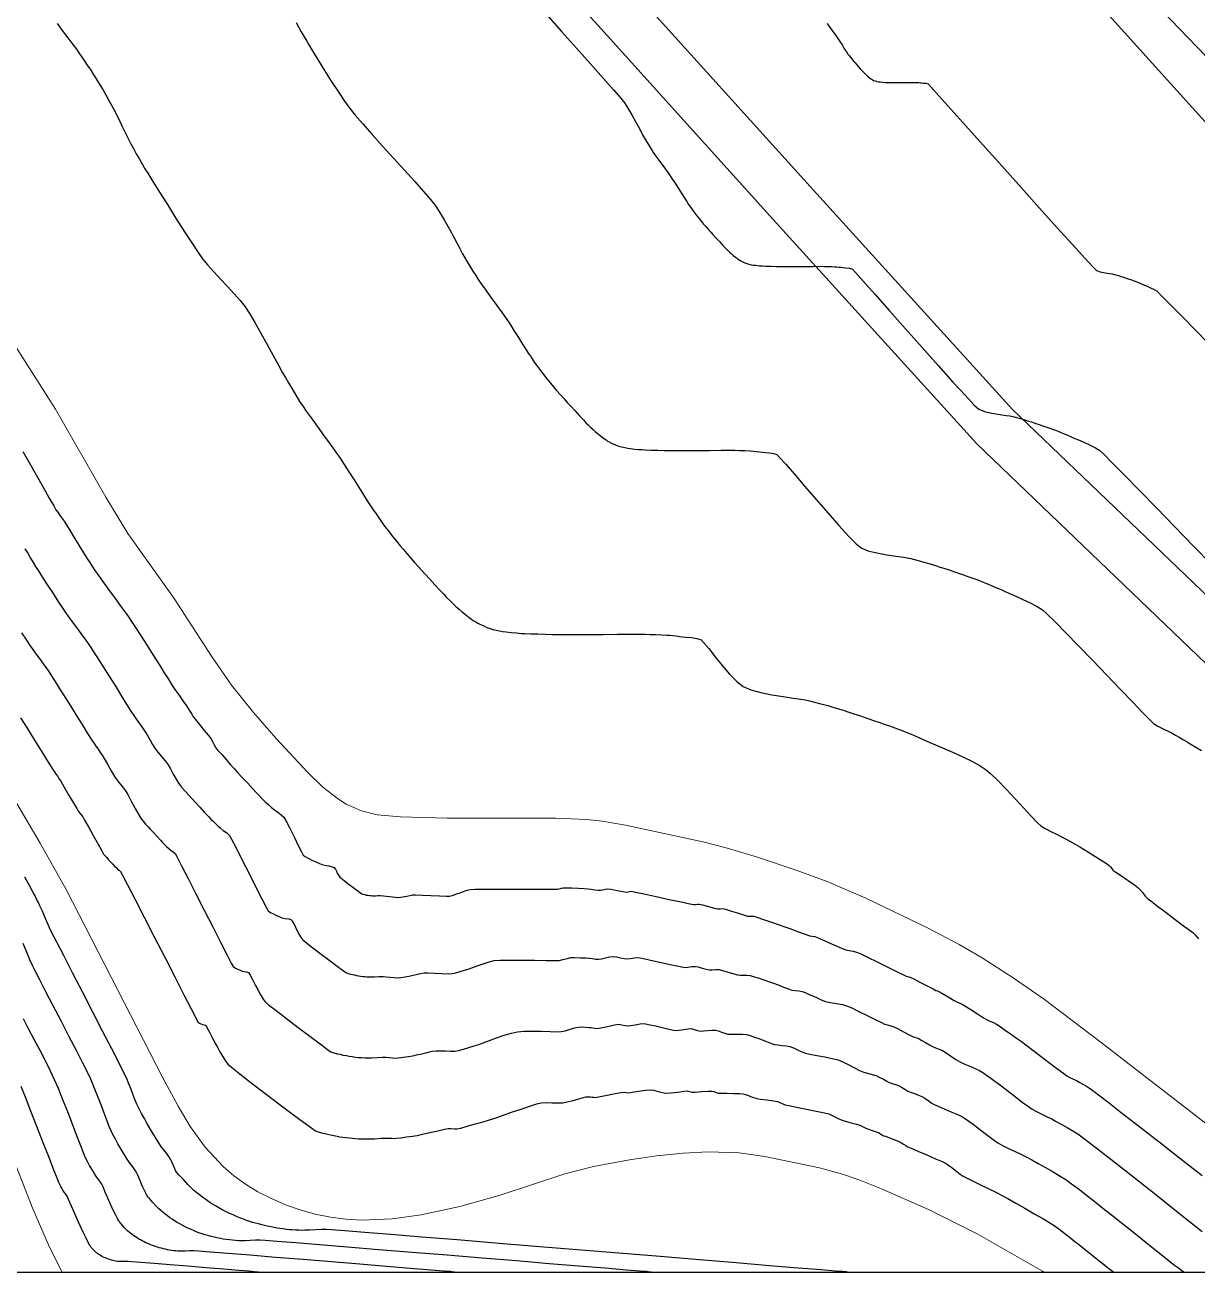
# Model space of a CAD drawing. Extents: x 27 to 849, y 0 to 853.
# Drawn here: x 312.8 to 407.2, y 7.4 to 107.8 of the extents above; entities that cross this region are included whole.
import ezdxf

# ---------------------------------------------------------------- set-up
doc = ezdxf.new("R2010")
doc.units = 0
doc.header["$LTSCALE"] = 2
for name, color, linetype in [('ARQ - PORTAS E ESQUADRIAS 1-50', 2, 'Continuous'), ('Curva 1 m', 5, 'Continuous'), ('Curva Mestra', 1, 'Continuous'), ('TRA_Trecho_Rodoviario_L', 7, 'Continuous')]:
    doc.layers.add(name, color=color, linetype=linetype)

msp = doc.modelspace()

# ---------------------------------------------------------------- linework, layer by layer
at = {"layer": 'ARQ - PORTAS E ESQUADRIAS 1-50', "elevation": 45}
msp.add_lwpolyline([(848.94, 852.52), (26.51, 852.52), (26.51, 7.38), (848.94, 7.38)], close=True, dxfattribs=at)
at = {"layer": 'Curva 1 m', "linetype": 'Continuous', "lineweight": -3}
for points, elevation in [([(354.85, 108.65), (356.05, 107.31), (357.25, 105.97), (358.38, 104.7), (359.39, 103.56), (360.22, 102.62), (360.82, 101.94), (361.11, 101.58), (361.39, 101.14), (361.72, 100.6), (362.04, 100.01), (362.34, 99.45), (362.58, 99), (362.73, 98.73), (362.89, 98.46), (363.08, 98.15), (363.27, 97.83), (363.44, 97.57), (363.65, 97.28), (363.96, 96.84), (364.33, 96.34), (364.68, 95.85), (364.94, 95.48), (365.18, 95.12), (365.46, 94.68), (365.74, 94.23), (365.98, 93.85), (366.14, 93.61), (366.28, 93.39), (366.46, 93.14), (366.63, 92.89), (366.79, 92.68), (366.94, 92.47), (367.13, 92.24), (367.32, 92), (367.49, 91.8), (367.66, 91.6), (367.86, 91.38), (368.06, 91.15), (368.23, 90.96), (368.45, 90.72), (368.76, 90.39), (369.05, 90.07), (369.23, 89.88), (369.39, 89.72), (369.57, 89.54), (369.73, 89.4), (369.9, 89.25), (370.1, 89.1), (370.23, 89), (370.35, 88.92), (370.48, 88.84), (370.61, 88.78), (370.81, 88.69), (370.98, 88.62), (371.14, 88.58), (371.32, 88.53), (371.48, 88.5), (371.69, 88.48), (371.98, 88.45), (372.23, 88.43), (372.49, 88.42), (372.91, 88.41), (373.36, 88.39), (373.73, 88.39), (374.11, 88.39), (374.76, 88.39), (375.53, 88.39), (376.29, 88.39), (376.91, 88.4), (377.23, 88.39), (377.48, 88.39), (377.78, 88.38), (378.05, 88.36), (378.23, 88.35), (378.39, 88.34), (378.57, 88.32), (378.73, 88.3), (378.95, 88.27), (379.24, 88.24), (379.48, 88.17), (379.74, 87.89), (380.38, 87.18), (381.32, 86.12), (382.47, 84.82), (383.75, 83.37), (385.09, 81.86), (386.39, 80.4), (387.58, 79.07), (388.58, 77.98), (389.29, 77.22), (389.65, 76.89), (390.11, 76.71), (390.72, 76.57), (391.35, 76.47), (391.87, 76.39), (392.15, 76.35), (392.39, 76.29), (392.67, 76.22), (392.9, 76.16), (393.11, 76.1), (393.38, 76.02), (393.66, 75.93), (393.9, 75.86), (394.17, 75.77), (394.53, 75.65), (394.88, 75.53), (395.15, 75.44), (395.39, 75.35), (395.66, 75.26), (395.92, 75.16), (396.15, 75.07), (396.41, 74.96), (396.75, 74.82), (397.11, 74.67), (397.4, 74.54), (397.69, 74.41), (398.11, 74.23), (398.59, 74.01), (399.05, 73.78), (399.4, 73.56), (399.72, 73.27), (400.4, 72.58), (401.38, 71.59), (402.6, 70.34), (403.97, 68.93), (405.45, 67.41), (406.95, 65.85), (408.42, 64.34)], 22), ([(315.41, 107.95), (315.83, 107.4), (316.28, 106.81), (316.68, 106.27), (316.96, 105.89), (317.22, 105.52), (317.53, 105.07), (317.84, 104.61), (318.12, 104.19), (318.32, 103.89), (318.56, 103.51), (318.85, 103.03), (319.09, 102.63), (319.19, 102.46), (319.24, 102.39), (319.34, 102.22), (319.56, 101.81), (319.82, 101.33), (320.03, 100.94), (320.18, 100.65), (320.4, 100.2), (320.66, 99.66), (320.93, 99.12), (321.17, 98.63), (321.36, 98.27), (321.56, 97.9), (321.79, 97.47), (322.04, 97.03), (322.28, 96.61), (322.49, 96.25), (322.71, 95.89), (323.11, 95.24), (323.65, 94.38), (324.29, 93.37), (324.96, 92.3), (325.63, 91.25), (326.25, 90.29), (326.77, 89.52), (327.13, 89), (327.54, 88.5), (328.03, 87.95), (328.58, 87.37), (329.13, 86.77), (329.67, 86.19), (330.16, 85.64), (330.55, 85.13), (330.9, 84.59), (331.34, 83.86), (331.83, 83), (332.33, 82.1), (332.82, 81.22), (333.24, 80.44), (333.58, 79.82), (333.8, 79.44), (334.05, 79.01), (334.34, 78.52), (334.65, 78.01), (334.95, 77.52), (335.22, 77.1), (335.47, 76.73), (335.87, 76.18), (336.36, 75.51), (336.88, 74.79), (337.4, 74.08), (337.86, 73.44), (338.21, 72.93), (338.54, 72.44), (338.92, 71.85), (339.33, 71.2), (339.73, 70.56), (340.1, 69.98), (340.4, 69.5), (340.61, 69.19), (340.83, 68.85), (341.1, 68.45), (341.39, 68.05), (341.66, 67.66), (341.9, 67.33), (342.15, 67.01), (342.44, 66.64), (342.75, 66.25), (343.05, 65.89), (343.31, 65.58), (343.57, 65.27), (343.88, 64.91), (344.21, 64.55), (344.52, 64.19), (344.79, 63.89), (345.06, 63.6), (345.43, 63.19), (345.84, 62.74), (346.24, 62.31), (346.58, 61.95), (346.79, 61.73), (347.02, 61.5), (347.29, 61.23), (347.56, 60.98), (347.79, 60.77), (348.03, 60.56), (348.34, 60.32), (348.61, 60.11), (348.79, 59.98), (348.94, 59.87), (349.13, 59.76), (349.29, 59.66), (349.47, 59.57), (349.74, 59.45), (350.04, 59.31), (350.29, 59.22), (350.52, 59.15), (350.78, 59.08), (351.05, 59.02), (351.29, 58.97), (351.58, 58.94), (351.99, 58.9), (352.42, 58.86), (352.79, 58.83), (353.09, 58.82), (353.57, 58.8), (354.14, 58.78), (354.74, 58.77), (355.32, 58.75), (355.79, 58.75), (356.3, 58.74), (357.14, 58.75), (358.21, 58.75), (359.39, 58.75), (360.55, 58.76), (361.58, 58.76), (362.37, 58.76), (362.79, 58.76), (363.18, 58.75), (363.65, 58.73), (364.12, 58.71), (364.53, 58.69), (364.79, 58.68), (365.02, 58.65), (365.29, 58.63), (365.56, 58.59), (365.79, 58.56), (366.09, 58.53), (366.51, 58.49), (366.95, 58.42), (367.29, 58.31), (367.52, 58.08), (367.91, 57.6), (368.41, 56.95), (368.98, 56.24), (369.58, 55.54), (370.16, 54.95), (370.68, 54.55), (371.29, 54.29), (372.09, 54.07), (372.99, 53.89), (373.89, 53.74), (374.71, 53.62), (375.33, 53.53), (375.68, 53.48), (376.03, 53.39), (376.43, 53.29), (376.83, 53.19), (377.18, 53.09), (377.49, 53.01), (377.9, 52.88), (378.36, 52.74), (378.81, 52.61), (379.18, 52.49), (379.59, 52.36), (380.13, 52.18), (380.72, 51.98), (381.27, 51.79), (381.68, 51.65), (382.04, 51.52), (382.46, 51.37), (382.9, 51.21), (383.32, 51.06), (383.68, 50.92), (384.08, 50.75), (384.6, 50.54), (385.17, 50.29), (385.72, 50.05), (386.18, 49.85), (386.56, 49.68), (387.1, 49.45), (387.73, 49.17), (388.42, 48.86), (389.09, 48.53), (389.69, 48.21), (390.18, 47.9), (390.62, 47.52), (391.21, 46.95), (391.89, 46.25), (392.59, 45.49), (393.28, 44.75), (393.89, 44.09), (394.36, 43.59), (394.65, 43.32), (395, 43.1), (395.45, 42.86), (395.91, 42.64), (396.33, 42.44), (396.65, 42.28), (397, 42.08), (397.41, 41.85), (397.81, 41.62), (398.15, 41.41), (398.5, 41.19), (399, 40.88), (399.52, 40.55), (399.94, 40.28), (400.15, 40.14), (400.26, 40.02), (400.37, 39.88), (400.47, 39.76), (400.69, 39.6), (401.15, 39.29), (401.7, 38.91), (402.19, 38.57), (402.48, 38.35), (402.67, 38.16), (402.87, 37.92), (403.07, 37.67), (403.25, 37.48), (403.52, 37.27), (404.05, 36.86), (404.74, 36.34), (405.48, 35.79), (406.16, 35.28), (406.68, 34.9), (406.91, 34.72), (407.06, 34.56), (407.23, 34.38), (407.37, 34.22)], 24), ([(334.66, 108.05), (334.85, 107.69), (335.08, 107.28), (335.31, 106.88), (335.52, 106.53), (335.69, 106.24), (336.01, 105.71), (336.45, 105), (336.96, 104.18), (337.5, 103.31), (338.05, 102.47), (338.56, 101.71), (339, 101.1), (339.42, 100.58), (340.03, 99.87), (340.79, 99.02), (341.63, 98.08), (342.52, 97.11), (343.4, 96.14), (344.22, 95.23), (344.93, 94.43), (345.48, 93.79), (345.83, 93.35), (346.19, 92.81), (346.6, 92.13), (347.02, 91.38), (347.43, 90.63), (347.79, 89.95), (348.08, 89.41), (348.26, 89.09), (348.45, 88.77), (348.67, 88.4), (348.91, 88.01), (349.13, 87.65), (349.33, 87.33), (349.57, 87), (349.94, 86.48), (350.38, 85.87), (350.84, 85.24), (351.26, 84.66), (351.58, 84.2), (351.87, 83.77), (352.21, 83.23), (352.57, 82.67), (352.91, 82.13), (353.19, 81.68), (353.37, 81.4), (353.59, 81.07), (353.85, 80.69), (354.11, 80.32), (354.34, 80), (354.58, 79.69), (354.86, 79.34), (355.15, 78.99), (355.4, 78.69), (355.65, 78.39), (355.95, 78.05), (356.25, 77.72), (356.51, 77.43), (356.76, 77.15), (357.11, 76.77), (357.48, 76.36), (357.81, 76.02), (358.01, 75.8), (358.18, 75.63), (358.39, 75.43), (358.59, 75.24), (358.76, 75.08), (359.02, 74.87), (359.31, 74.64), (359.51, 74.49), (359.63, 74.41), (359.76, 74.32), (359.88, 74.25), (360.08, 74.16), (360.38, 74.02), (360.63, 73.92), (360.87, 73.85), (361.14, 73.79), (361.38, 73.74), (361.6, 73.71), (361.91, 73.68), (362.24, 73.65), (362.51, 73.63), (362.8, 73.62), (363.26, 73.6), (363.79, 73.59), (364.32, 73.57), (364.76, 73.57), (365.22, 73.56), (365.99, 73.57), (366.95, 73.57), (367.96, 73.57), (368.9, 73.58), (369.62, 73.58), (370.01, 73.58), (370.38, 73.57), (370.83, 73.55), (371.25, 73.53), (371.51, 73.51), (371.75, 73.49), (372.02, 73.46), (372.26, 73.43), (372.48, 73.41), (372.8, 73.38), (373.13, 73.32), (373.38, 73.24), (373.61, 73.01), (374.11, 72.45), (374.8, 71.65), (375.64, 70.67), (376.55, 69.61), (377.49, 68.54), (378.38, 67.53), (379.16, 66.67), (379.78, 66.04), (380.17, 65.72), (380.72, 65.49), (381.45, 65.31), (382.24, 65.16), (383, 65.05), (383.59, 64.96), (383.92, 64.91), (384.18, 64.85), (384.48, 64.78), (384.78, 64.7), (385.04, 64.63), (385.35, 64.54), (385.75, 64.42), (386.18, 64.29), (386.54, 64.17), (386.85, 64.07), (387.26, 63.94), (387.7, 63.79), (388.11, 63.65), (388.42, 63.54), (388.77, 63.42), (389.17, 63.27), (389.57, 63.13), (389.92, 62.99), (390.22, 62.87), (390.61, 62.71), (391.03, 62.53), (391.45, 62.35), (391.79, 62.19), (392.14, 62.04), (392.63, 61.83), (393.21, 61.57), (393.81, 61.29), (394.36, 61), (394.79, 60.73), (395.15, 60.41), (395.8, 59.77), (396.67, 58.88), (397.7, 57.82), (398.82, 56.66), (399.97, 55.46), (401.07, 54.31), (402.06, 53.28), (402.88, 52.42), (403.46, 51.83), (403.74, 51.57), (404.08, 51.36), (404.51, 51.14), (404.92, 50.94), (405.24, 50.79), (405.5, 50.64), (405.8, 50.47), (406.1, 50.29), (406.36, 50.14), (406.69, 49.94), (407.15, 49.66), (407.59, 49.38)], 23), ([(377.44, 107.98), (377.56, 107.8), (377.69, 107.6), (377.91, 107.31), (378.13, 107), (378.31, 106.75), (378.46, 106.52), (378.64, 106.24), (378.8, 105.98), (378.9, 105.82), (379.01, 105.67), (379.12, 105.5), (379.23, 105.35), (379.34, 105.21), (379.47, 105.05), (379.58, 104.91), (379.7, 104.78), (379.83, 104.63), (379.95, 104.49), (380.11, 104.32), (380.31, 104.1), (380.45, 103.95), (380.58, 103.83), (380.7, 103.71), (380.84, 103.6), (380.95, 103.51), (381.01, 103.47), (381.08, 103.44), (381.19, 103.38), (381.33, 103.33), (381.45, 103.29), (381.58, 103.26), (381.75, 103.25), (381.95, 103.23), (382.15, 103.22), (382.44, 103.21), (382.7, 103.21), (383.04, 103.21), (383.6, 103.21), (384.15, 103.21), (384.45, 103.21), (384.63, 103.21), (384.83, 103.2), (384.95, 103.19), (385.08, 103.18), (385.2, 103.16), (385.38, 103.14), (385.58, 103.1), (385.82, 102.84), (386.45, 102.13), (387.41, 101.07), (388.62, 99.71), (390.01, 98.16), (391.51, 96.48), (393.06, 94.76), (394.56, 93.08), (395.97, 91.51), (397.2, 90.15), (398.19, 89.06), (398.86, 88.34), (399.14, 88.05), (399.44, 87.95), (399.83, 87.87), (400.19, 87.82), (400.39, 87.79), (400.58, 87.74), (400.77, 87.69), (400.91, 87.65), (401.1, 87.59), (401.27, 87.54), (401.46, 87.48), (401.7, 87.4), (401.89, 87.33), (402.05, 87.27), (402.23, 87.21), (402.39, 87.15), (402.57, 87.07), (402.81, 86.97), (403.02, 86.88), (403.21, 86.79), (403.49, 86.67), (403.78, 86.53), (404.02, 86.39), (404.28, 86.13), (404.95, 85.45), (405.96, 84.43), (407.24, 83.12), (408.73, 81.59)], 21), ([(312.66, 73.48), (313.16, 72.59), (313.73, 71.59), (314.29, 70.61), (314.78, 69.73), (315.14, 69.09), (315.32, 68.79), (315.47, 68.58), (315.64, 68.33), (315.82, 68.09), (315.97, 67.88), (316.16, 67.58), (316.46, 67.08), (316.82, 66.49), (317.15, 65.93), (317.39, 65.54), (317.58, 65.24), (317.81, 64.89), (318.04, 64.53), (318.27, 64.18), (318.46, 63.89), (318.69, 63.57), (319.07, 63.04), (319.56, 62.37), (320.09, 61.63), (320.63, 60.89), (321.1, 60.23), (321.46, 59.71), (321.79, 59.21), (322.18, 58.6), (322.61, 57.94), (323.02, 57.28), (323.39, 56.7), (323.68, 56.24), (323.85, 55.97), (324.04, 55.66), (324.27, 55.3), (324.49, 54.94), (324.69, 54.64), (324.9, 54.32), (325.21, 53.88), (325.55, 53.4), (325.83, 53), (325.98, 52.78), (326.11, 52.56), (326.25, 52.32), (326.38, 52.11), (326.56, 51.88), (326.89, 51.48), (327.27, 51.01), (327.6, 50.6), (327.79, 50.36), (327.92, 50.12), (328.07, 49.84), (328.2, 49.61), (328.37, 49.4), (328.67, 49.06), (329.03, 48.66), (329.39, 48.25), (329.68, 47.93), (329.95, 47.63), (330.32, 47.23), (330.74, 46.78), (331.14, 46.34), (331.47, 45.98), (331.68, 45.76), (331.91, 45.53), (332.18, 45.27), (332.46, 45.01), (332.68, 44.8), (332.92, 44.62), (333.2, 44.42), (333.47, 44.21), (333.68, 44.01), (333.86, 43.7), (334.16, 43.13), (334.5, 42.44), (334.84, 41.75), (335.1, 41.22), (335.24, 40.97), (335.38, 40.86), (335.57, 40.75), (335.74, 40.66), (335.92, 40.57), (336.19, 40.44), (336.49, 40.31), (336.74, 40.22), (336.99, 40.15), (337.3, 40.09), (337.58, 40.03), (337.74, 39.97), (337.83, 39.84), (337.92, 39.66), (337.98, 39.52), (338.08, 39.35), (338.18, 39.19), (338.39, 39.02), (338.82, 38.69), (339.33, 38.31), (339.76, 37.99), (339.95, 37.85), (340.07, 37.81), (340.2, 37.78), (340.32, 37.75), (340.44, 37.73), (340.57, 37.71), (340.69, 37.7), (340.82, 37.69), (340.94, 37.68), (341.06, 37.69), (341.26, 37.7), (341.43, 37.7), (341.71, 37.68), (342.19, 37.63), (342.67, 37.58), (342.93, 37.56), (343.08, 37.57), (343.25, 37.6), (343.4, 37.63), (343.58, 37.67), (343.82, 37.72), (344.03, 37.76), (344.29, 37.76), (344.84, 37.74), (345.52, 37.71), (346.21, 37.69), (346.75, 37.67), (347.03, 37.67), (347.23, 37.72), (347.47, 37.79), (347.67, 37.86), (347.87, 37.92), (348.15, 38.03), (348.45, 38.13), (348.71, 38.2), (349.09, 38.21), (349.91, 38.22), (351.02, 38.22), (352.27, 38.22), (353.52, 38.21), (354.61, 38.21), (355.39, 38.21), (355.71, 38.21), (355.86, 38.25), (356.03, 38.3), (356.18, 38.33), (356.41, 38.33), (356.86, 38.32), (357.4, 38.29), (357.88, 38.27), (358.18, 38.25), (358.43, 38.22), (358.72, 38.18), (359, 38.15), (359.18, 38.14), (359.36, 38.17), (359.58, 38.22), (359.76, 38.24), (360.04, 38.21), (360.53, 38.12), (361, 38.03), (361.26, 37.99), (361.4, 38.01), (361.56, 38.04), (361.69, 38.05), (362, 37.99), (362.71, 37.84), (363.67, 37.63), (364.71, 37.4), (365.67, 37.19), (366.39, 37.04), (366.69, 36.98), (366.83, 36.99), (366.99, 37.01), (367.13, 37.02), (367.39, 36.96), (367.88, 36.83), (368.36, 36.7), (368.63, 36.64), (368.83, 36.65), (369.03, 36.66), (369.26, 36.6), (369.74, 36.45), (370.3, 36.28), (370.78, 36.13), (371.03, 36.06), (371.19, 36.05), (371.37, 36.05), (371.53, 36.04), (371.79, 35.96), (372.31, 35.79), (372.95, 35.57), (373.57, 35.36), (374.03, 35.2), (374.43, 35.06), (374.93, 34.87), (375.43, 34.68), (375.83, 34.54), (376.03, 34.47), (376.23, 34.44), (376.44, 34.41), (376.72, 34.3), (377.3, 34.04), (377.99, 33.74), (378.6, 33.48), (378.94, 33.34), (379.22, 33.28), (379.54, 33.22), (379.82, 33.16), (380.11, 33.03), (380.69, 32.75), (381.46, 32.37), (382.27, 31.97), (383.02, 31.6), (383.58, 31.33), (383.82, 31.21), (384.01, 31.16), (384.19, 31.11), (384.43, 30.99), (384.92, 30.73), (385.49, 30.43), (385.97, 30.18), (386.19, 30.06), (386.32, 30.02), (386.44, 29.97), (386.69, 29.84), (387.18, 29.55), (387.67, 29.26), (387.94, 29.11), (388.13, 29.04), (388.32, 28.96), (388.54, 28.82), (389.01, 28.52), (389.56, 28.17), (390.04, 27.85), (390.32, 27.69), (390.56, 27.58), (390.84, 27.47), (391.08, 27.35), (391.31, 27.2), (391.71, 26.92), (392.21, 26.58), (392.69, 26.23), (393.09, 25.95), (393.45, 25.68), (394.01, 25.25), (394.69, 24.74), (395.39, 24.2), (396.02, 23.72), (396.51, 23.36), (396.74, 23.19), (396.99, 23.05), (397.28, 22.92), (397.53, 22.8), (397.74, 22.68), (398.03, 22.52), (398.33, 22.35), (398.58, 22.19), (398.84, 22), (399.4, 21.57), (400.18, 20.97), (401.14, 20.23), (402.18, 19.42), (403.25, 18.59), (404.29, 17.79), (405.21, 17.07), (405.96, 16.48), (406.68, 15.91), (407.64, 15.15)], 26), ([(312.82, 65.65), (313.04, 65.28), (313.27, 64.9), (313.49, 64.53), (313.68, 64.21), (313.9, 63.87), (314.24, 63.34), (314.64, 62.7), (315.08, 62.03), (315.48, 61.41), (315.82, 60.9), (316.15, 60.42), (316.55, 59.87), (316.98, 59.29), (317.39, 58.72), (317.77, 58.2), (318.07, 57.77), (318.34, 57.35), (318.66, 56.87), (318.98, 56.36), (319.31, 55.84), (319.61, 55.37), (319.86, 54.96), (320.13, 54.54), (320.44, 54.04), (320.77, 53.5), (321.09, 53), (321.36, 52.57), (321.54, 52.29), (321.76, 51.97), (322.03, 51.59), (322.3, 51.21), (322.51, 50.9), (322.69, 50.59), (322.9, 50.23), (323.1, 49.87), (323.29, 49.57), (323.52, 49.27), (323.82, 48.92), (324.11, 48.57), (324.35, 48.25), (324.55, 47.91), (324.77, 47.5), (324.99, 47.09), (325.19, 46.75), (325.43, 46.45), (325.73, 46.11), (326.04, 45.78), (326.3, 45.49), (326.55, 45.21), (326.9, 44.83), (327.27, 44.43), (327.6, 44.08), (327.8, 43.87), (327.97, 43.7), (328.17, 43.5), (328.38, 43.3), (328.55, 43.15), (328.79, 42.96), (329.08, 42.76), (329.3, 42.55), (329.47, 42.24), (329.84, 41.54), (330.33, 40.57), (330.88, 39.48), (331.43, 38.39), (331.91, 37.44), (332.26, 36.76), (332.41, 36.49), (332.52, 36.4), (332.66, 36.32), (332.78, 36.25), (332.98, 36.16), (333.28, 36.02), (333.53, 35.92), (333.78, 35.87), (334.07, 35.82), (334.28, 35.74), (334.41, 35.57), (334.55, 35.3), (334.68, 35.03), (334.77, 34.83), (334.89, 34.61), (335.03, 34.37), (335.17, 34.17), (335.4, 33.98), (335.91, 33.58), (336.58, 33.07), (337.31, 32.52), (337.98, 32.01), (338.49, 31.64), (338.71, 31.48), (338.86, 31.43), (339.04, 31.38), (339.2, 31.35), (339.36, 31.31), (339.54, 31.28), (339.69, 31.25), (339.85, 31.22), (340.03, 31.2), (340.19, 31.18), (340.35, 31.17), (340.53, 31.16), (340.69, 31.15), (340.95, 31.17), (341.33, 31.18), (341.68, 31.19), (341.93, 31.17), (342.24, 31.13), (342.56, 31.1), (342.8, 31.09), (343.1, 31.11), (343.44, 31.16), (343.74, 31.21), (343.99, 31.27), (344.33, 31.36), (344.68, 31.44), (344.98, 31.49), (345.31, 31.49), (345.82, 31.46), (346.39, 31.43), (346.9, 31.41), (347.23, 31.42), (347.54, 31.48), (347.88, 31.58), (348.23, 31.69), (348.53, 31.79), (348.82, 31.89), (349.24, 32.05), (349.73, 32.22), (350.21, 32.37), (350.61, 32.47), (351.07, 32.5), (351.86, 32.51), (352.84, 32.5), (353.87, 32.49), (354.81, 32.48), (355.52, 32.48), (355.86, 32.48), (356.16, 32.55), (356.49, 32.65), (356.79, 32.72), (357.1, 32.72), (357.56, 32.7), (358.01, 32.68), (358.29, 32.66), (358.53, 32.63), (358.8, 32.59), (359.04, 32.57), (359.26, 32.61), (359.58, 32.68), (359.92, 32.76), (360.2, 32.79), (360.47, 32.76), (360.79, 32.7), (361.1, 32.63), (361.33, 32.6), (361.6, 32.63), (361.92, 32.69), (362.19, 32.72), (362.53, 32.66), (363.22, 32.51), (364.07, 32.32), (364.92, 32.13), (365.6, 31.98), (365.94, 31.92), (366.22, 31.94), (366.53, 31.99), (366.81, 32), (367.05, 31.96), (367.38, 31.86), (367.7, 31.77), (367.93, 31.72), (368.19, 31.72), (368.48, 31.75), (368.73, 31.76), (369.02, 31.68), (369.47, 31.54), (369.92, 31.39), (370.23, 31.31), (370.46, 31.29), (370.74, 31.29), (371.01, 31.29), (371.24, 31.27), (371.49, 31.2), (371.89, 31.07), (372.35, 30.91), (372.79, 30.76), (373.11, 30.64), (373.49, 30.51), (373.93, 30.34), (374.34, 30.18), (374.61, 30.09), (374.87, 30.05), (375.18, 30.02), (375.44, 29.98), (375.67, 29.89), (376.06, 29.71), (376.52, 29.51), (376.96, 29.31), (377.31, 29.18), (377.72, 29.08), (378.19, 29), (378.67, 28.92), (379.07, 28.81), (379.43, 28.66), (380, 28.38), (380.66, 28.05), (381.3, 27.73), (381.81, 27.48), (382.07, 27.35), (382.31, 27.28), (382.58, 27.22), (382.82, 27.14), (383.12, 27), (383.59, 26.74), (384.06, 26.49), (384.32, 26.36), (384.48, 26.3), (384.66, 26.24), (384.82, 26.19), (385.02, 26.07), (385.36, 25.88), (385.7, 25.67), (385.94, 25.54), (386.18, 25.44), (386.46, 25.34), (386.69, 25.24), (386.95, 25.08), (387.37, 24.8), (387.82, 24.51), (388.19, 24.28), (388.54, 24.12), (388.95, 23.95), (389.37, 23.78), (389.71, 23.62), (389.98, 23.45), (390.29, 23.24), (390.63, 23), (390.95, 22.76), (391.22, 22.56), (391.53, 22.33), (392.02, 21.95), (392.59, 21.51), (393.16, 21.07), (393.65, 20.71), (393.96, 20.49), (394.31, 20.3), (394.74, 20.09), (395.16, 19.89), (395.53, 19.71), (395.85, 19.54), (396.29, 19.29), (396.78, 19.02), (397.24, 18.75), (397.63, 18.5), (397.96, 18.26), (398.51, 17.85), (399.23, 17.3), (400.05, 16.66), (400.91, 15.99), (401.76, 15.32), (402.53, 14.72), (403.17, 14.22), (403.79, 13.73), (404.62, 13.07), (405.59, 12.29), (406.62, 11.46), (407.66, 10.64)], 27), ([(312.54, 58.88), (312.94, 58.28), (313.18, 57.91), (313.45, 57.53), (313.78, 57.07), (314.12, 56.61), (314.43, 56.18), (314.68, 55.83), (314.9, 55.49), (315.15, 55.1), (315.41, 54.69), (315.66, 54.29), (315.88, 53.95), (316.11, 53.59), (316.48, 52.99), (316.94, 52.25), (317.43, 51.48), (317.87, 50.77), (318.21, 50.23), (318.39, 49.95), (318.53, 49.74), (318.71, 49.49), (318.89, 49.24), (319.03, 49.02), (319.2, 48.74), (319.47, 48.28), (319.77, 47.76), (320.04, 47.3), (320.21, 47.03), (320.37, 46.82), (320.57, 46.59), (320.76, 46.36), (320.92, 46.15), (321.1, 45.84), (321.38, 45.32), (321.71, 44.72), (321.99, 44.2), (322.17, 43.9), (322.33, 43.7), (322.53, 43.47), (322.74, 43.25), (322.91, 43.06), (323.14, 42.81), (323.44, 42.48), (323.73, 42.17), (323.91, 41.98), (324.07, 41.82), (324.26, 41.64), (324.41, 41.5), (324.58, 41.37), (324.77, 41.23), (324.91, 41.1), (325.07, 40.81), (325.44, 40.11), (325.96, 39.09), (326.59, 37.85), (327.27, 36.52), (327.95, 35.19), (328.57, 33.96), (329.09, 32.95), (329.44, 32.26), (329.58, 32), (329.7, 31.91), (329.83, 31.84), (329.96, 31.78), (330.16, 31.69), (330.33, 31.62), (330.49, 31.59), (330.68, 31.55), (330.83, 31.5), (330.97, 31.29), (331.18, 30.89), (331.4, 30.45), (331.57, 30.14), (331.69, 29.9), (331.84, 29.63), (332, 29.36), (332.16, 29.15), (332.44, 28.91), (333.05, 28.44), (333.88, 27.8), (334.83, 27.08), (335.77, 26.37), (336.6, 25.75), (337.2, 25.31), (337.47, 25.12), (337.7, 25.04), (337.97, 24.97), (338.2, 24.92), (338.44, 24.86), (338.71, 24.81), (338.94, 24.77), (339.18, 24.73), (339.45, 24.7), (339.69, 24.67), (339.93, 24.65), (340.2, 24.63), (340.44, 24.63), (340.73, 24.64), (341.18, 24.66), (341.63, 24.68), (341.92, 24.68), (342.16, 24.66), (342.43, 24.63), (342.67, 24.61), (342.92, 24.63), (343.3, 24.68), (343.72, 24.75), (344.07, 24.8), (344.37, 24.87), (344.78, 24.96), (345.22, 25.07), (345.63, 25.16), (345.94, 25.21), (346.29, 25.21), (346.69, 25.19), (347.1, 25.16), (347.44, 25.17), (347.75, 25.23), (348.15, 25.34), (348.59, 25.47), (349.02, 25.6), (349.38, 25.72), (349.73, 25.84), (350.23, 26.02), (350.81, 26.24), (351.43, 26.45), (352.01, 26.63), (352.51, 26.74), (353.04, 26.79), (353.71, 26.79), (354.43, 26.78), (355.12, 26.76), (355.67, 26.74), (356.01, 26.75), (356.35, 26.82), (356.75, 26.94), (357.13, 27.05), (357.4, 27.11), (357.65, 27.12), (357.95, 27.1), (358.23, 27.08), (358.4, 27.07), (358.56, 27.05), (358.74, 27.02), (358.9, 27.01), (359.2, 27.06), (359.75, 27.17), (360.31, 27.29), (360.65, 27.34), (360.88, 27.3), (361.16, 27.24), (361.4, 27.21), (361.63, 27.24), (361.99, 27.3), (362.37, 27.37), (362.69, 27.39), (363.05, 27.33), (363.62, 27.2), (364.26, 27.05), (364.83, 26.92), (365.19, 26.85), (365.51, 26.87), (365.89, 26.92), (366.25, 26.97), (366.49, 26.99), (366.73, 26.93), (367, 26.85), (367.24, 26.79), (367.48, 26.8), (367.82, 26.83), (368.17, 26.86), (368.44, 26.86), (368.68, 26.8), (368.94, 26.71), (369.21, 26.62), (369.44, 26.55), (369.74, 26.54), (370.17, 26.54), (370.6, 26.53), (370.95, 26.51), (371.25, 26.43), (371.6, 26.31), (371.94, 26.18), (372.2, 26.09), (372.43, 26), (372.69, 25.89), (372.96, 25.79), (373.2, 25.72), (373.46, 25.68), (373.8, 25.64), (374.15, 25.6), (374.44, 25.55), (374.72, 25.44), (375.05, 25.29), (375.39, 25.13), (375.69, 25.02), (376.04, 24.94), (376.6, 24.83), (377.25, 24.71), (377.86, 24.59), (378.32, 24.47), (378.71, 24.31), (379.18, 24.08), (379.65, 23.83), (380.05, 23.62), (380.32, 23.5), (380.58, 23.42), (380.88, 23.34), (381.19, 23.26), (381.44, 23.18), (381.69, 23.06), (381.97, 22.91), (382.24, 22.76), (382.44, 22.66), (382.68, 22.57), (382.96, 22.48), (383.19, 22.4), (383.43, 22.27), (383.7, 22.1), (383.94, 21.96), (384.17, 21.87), (384.48, 21.76), (384.8, 21.63), (385.07, 21.52), (385.3, 21.38), (385.57, 21.2), (385.83, 21.02), (386.07, 20.88), (386.38, 20.73), (386.91, 20.51), (387.5, 20.26), (388.03, 20.03), (388.34, 19.88), (388.58, 19.73), (388.85, 19.54), (389.12, 19.35), (389.35, 19.18), (389.59, 18.99), (389.96, 18.7), (390.39, 18.37), (390.81, 18.05), (391.18, 17.8), (391.56, 17.58), (392.05, 17.34), (392.58, 17.09), (393.09, 16.84), (393.53, 16.63), (393.92, 16.41), (394.44, 16.13), (395.03, 15.8), (395.64, 15.45), (396.21, 15.11), (396.68, 14.82), (397.14, 14.49), (397.76, 14.02), (398.47, 13.47), (399.17, 12.92), (399.78, 12.43), (400.21, 12.09), (400.37, 11.96), (400.44, 11.92), (400.63, 11.77), (401.14, 11.36), (401.87, 10.77), (402.71, 10.1), (403.56, 9.42), (404.32, 8.81), (404.9, 8.35), (405.18, 8.13), (405.43, 7.94), (405.74, 7.71), (406.02, 7.51), (406.2, 7.38)], 28), ([(312.47, 52.03), (312.99, 51.18), (313.59, 50.23), (314.18, 49.29), (314.7, 48.46), (315.07, 47.87), (315.24, 47.61), (315.34, 47.46), (315.46, 47.29), (315.56, 47.15), (315.7, 46.91), (315.98, 46.43), (316.34, 45.81), (316.71, 45.2), (316.99, 44.71), (317.13, 44.48), (317.24, 44.34), (317.38, 44.19), (317.49, 44.04), (317.63, 43.79), (317.94, 43.24), (318.32, 42.54), (318.71, 41.85), (319.01, 41.3), (319.16, 41.04), (319.27, 40.91), (319.41, 40.76), (319.53, 40.62), (319.69, 40.45), (319.89, 40.23), (320.03, 40.08), (320.16, 39.96), (320.28, 39.84), (320.41, 39.75), (320.53, 39.64), (320.69, 39.35), (321.09, 38.57), (321.69, 37.4), (322.42, 35.97), (323.23, 34.38), (324.08, 32.74), (324.89, 31.15), (325.62, 29.72), (326.21, 28.57), (326.6, 27.79), (326.75, 27.51), (326.81, 27.47), (326.88, 27.43), (326.99, 27.38), (327.13, 27.32), (327.25, 27.3), (327.38, 27.26), (327.47, 27.09), (327.68, 26.71), (327.93, 26.23), (328.18, 25.77), (328.36, 25.44), (328.53, 25.13), (328.73, 24.77), (328.94, 24.41), (329.15, 24.13), (329.45, 23.87), (330.12, 23.34), (331.05, 22.63), (332.14, 21.8), (333.27, 20.94), (334.35, 20.13), (335.27, 19.44), (335.94, 18.96), (336.23, 18.75), (336.45, 18.67), (336.71, 18.6), (336.98, 18.54), (337.2, 18.48), (337.43, 18.43), (337.7, 18.38), (337.96, 18.33), (338.19, 18.28), (338.42, 18.25), (338.69, 18.21), (338.96, 18.18), (339.19, 18.16), (339.42, 18.14), (339.69, 18.12), (339.96, 18.11), (340.19, 18.1), (340.49, 18.11), (340.97, 18.12), (341.5, 18.15), (341.94, 18.17), (342.16, 18.17), (342.35, 18.15), (342.53, 18.14), (342.72, 18.16), (343.09, 18.2), (343.56, 18.26), (344.03, 18.33), (344.41, 18.39), (344.84, 18.48), (345.44, 18.62), (346.08, 18.76), (346.61, 18.88), (346.9, 18.94), (347.14, 18.93), (347.41, 18.91), (347.65, 18.92), (347.93, 18.98), (348.45, 19.12), (349.09, 19.31), (349.72, 19.49), (350.23, 19.65), (350.66, 19.78), (351.28, 20), (352.02, 20.25), (352.79, 20.51), (353.5, 20.75), (354.06, 20.93), (354.4, 21.01), (354.8, 21.04), (355.27, 21.02), (355.75, 21), (356.15, 21.02), (356.51, 21.09), (356.97, 21.21), (357.43, 21.34), (357.81, 21.45), (358.01, 21.5), (358.19, 21.5), (358.39, 21.49), (358.51, 21.47), (358.64, 21.46), (358.76, 21.45), (359.02, 21.49), (359.58, 21.6), (360.24, 21.73), (360.81, 21.84), (361.09, 21.88), (361.28, 21.85), (361.46, 21.82), (361.73, 21.86), (362.24, 21.94), (362.8, 22.03), (363.19, 22.06), (363.48, 22.02), (363.82, 21.93), (364.15, 21.84), (364.44, 21.79), (364.84, 21.81), (365.4, 21.88), (365.91, 21.94), (366.17, 21.97), (366.36, 21.92), (366.55, 21.87), (366.82, 21.88), (367.34, 21.91), (367.86, 21.95), (368.15, 21.95), (368.31, 21.91), (368.49, 21.85), (368.65, 21.8), (368.9, 21.79), (369.37, 21.78), (369.92, 21.77), (370.39, 21.75), (370.66, 21.74), (370.86, 21.68), (371.1, 21.6), (371.28, 21.53), (371.44, 21.47), (371.62, 21.4), (371.78, 21.35), (372.07, 21.3), (372.59, 21.24), (373.12, 21.17), (373.43, 21.12), (373.63, 21.04), (373.86, 20.94), (374.06, 20.85), (374.36, 20.79), (374.98, 20.66), (375.77, 20.5), (376.57, 20.34), (377.22, 20.21), (377.57, 20.12), (377.8, 20.02), (378.07, 19.88), (378.33, 19.74), (378.57, 19.64), (378.9, 19.54), (379.37, 19.41), (379.81, 19.29), (380.07, 19.22), (380.23, 19.14), (380.41, 19.04), (380.57, 18.96), (380.77, 18.88), (381.08, 18.78), (381.39, 18.67), (381.57, 18.61), (381.69, 18.54), (381.82, 18.46), (381.94, 18.39), (382.2, 18.29), (382.68, 18.1), (383.16, 17.91), (383.44, 17.79), (383.6, 17.69), (383.78, 17.57), (383.94, 17.47), (384.21, 17.36), (384.76, 17.11), (385.46, 16.81), (386.16, 16.51), (386.71, 16.27), (386.98, 16.15), (387.14, 16.04), (387.32, 15.91), (387.48, 15.79), (387.64, 15.67), (387.89, 15.47), (388.16, 15.26), (388.39, 15.1), (388.66, 14.96), (389.14, 14.72), (389.75, 14.43), (390.41, 14.11), (391.03, 13.8), (391.53, 13.54), (391.99, 13.29), (392.63, 12.93), (393.36, 12.52), (394.12, 12.08), (394.82, 11.68), (395.38, 11.35), (395.73, 11.13), (396.12, 10.85), (396.6, 10.48), (397.07, 10.11), (397.43, 9.82), (397.58, 9.7), (397.66, 9.65), (397.83, 9.51), (398.25, 9.18), (398.8, 8.74), (399.36, 8.29), (399.81, 7.93), (400.03, 7.75), (400.21, 7.62), (400.41, 7.47), (400.55, 7.38)], 29), ([(379.07, 7.38), (378.97, 7.39), (378.7, 7.41), (378.1, 7.46), (376.97, 7.55), (375.1, 7.7), (372.79, 7.89), (370.12, 8.11), (367.15, 8.36), (363.98, 8.62), (360.67, 8.89), (357.3, 9.17), (353.96, 9.44), (350.71, 9.71), (347.63, 9.96), (344.8, 10.19), (342.3, 10.39), (340.2, 10.56), (338.58, 10.69), (337.51, 10.78), (337.08, 10.81), (336.7, 10.8), (336.24, 10.78), (335.77, 10.76), (335.37, 10.74), (335.12, 10.73), (334.89, 10.74), (334.62, 10.75), (334.35, 10.77), (334.12, 10.79), (333.89, 10.81), (333.62, 10.85), (333.35, 10.88), (333.12, 10.92), (332.89, 10.96), (332.62, 11.01), (332.36, 11.07), (332.13, 11.12), (331.9, 11.17), (331.64, 11.25), (331.38, 11.32), (331.16, 11.38), (330.94, 11.46), (330.68, 11.54), (330.43, 11.63), (330.21, 11.71), (329.92, 11.83), (329.59, 11.98), (329.3, 12.1), (329.03, 12.24), (328.71, 12.4), (328.44, 12.55), (328.18, 12.7), (327.88, 12.88), (327.63, 13.04), (327.39, 13.21), (327.11, 13.41), (326.88, 13.59), (326.66, 13.77), (326.41, 13.98), (326.2, 14.17), (325.95, 14.43), (325.58, 14.83), (325.22, 15.22), (325.03, 15.43), (324.96, 15.56), (324.89, 15.7), (324.83, 15.84), (324.75, 16.01), (324.65, 16.25), (324.55, 16.46), (324.4, 16.68), (324.13, 17.05), (323.83, 17.45), (323.6, 17.78), (323.41, 18.08), (323.19, 18.44), (322.98, 18.79), (322.81, 19.1), (322.65, 19.38), (322.44, 19.75), (322.21, 20.16), (322, 20.57), (321.83, 20.91), (321.68, 21.27), (321.51, 21.7), (321.34, 22.16), (321.17, 22.6), (321.02, 22.97), (320.82, 23.37), (320.4, 24.2), (319.81, 25.36), (319.08, 26.77), (318.29, 28.31), (317.47, 29.9), (316.68, 31.44), (315.97, 32.83), (315.38, 33.96), (314.97, 34.76), (314.8, 35.11), (314.65, 35.44), (314.47, 35.86), (314.32, 36.23), (314.23, 36.44), (314.16, 36.6), (314.08, 36.78), (314, 36.94), (313.9, 37.15), (313.76, 37.43), (313.64, 37.68), (313.48, 37.96), (313.18, 38.51), (312.8, 39.19)], 31), ([(363.26, 7.38), (363.16, 7.38), (362.9, 7.41), (362.33, 7.45), (361.28, 7.54), (359.56, 7.68), (357.45, 7.85), (355.04, 8.05), (352.42, 8.27), (349.65, 8.5), (346.82, 8.73), (344.02, 8.96), (341.31, 9.18), (338.8, 9.39), (336.54, 9.57), (334.63, 9.72), (333.14, 9.84), (332.16, 9.92), (331.77, 9.95), (331.4, 9.94), (330.96, 9.92), (330.55, 9.9), (330.29, 9.89), (330.05, 9.9), (329.78, 9.92), (329.54, 9.94), (329.31, 9.96), (329.03, 10), (328.8, 10.03), (328.56, 10.08), (328.29, 10.13), (328.05, 10.18), (327.82, 10.24), (327.56, 10.31), (327.32, 10.38), (327.1, 10.46), (326.84, 10.55), (326.62, 10.63), (326.4, 10.72), (326.15, 10.83), (325.93, 10.92), (325.72, 11.02), (325.49, 11.15), (325.29, 11.26), (325.09, 11.37), (324.87, 11.51), (324.68, 11.63), (324.49, 11.75), (324.29, 11.9), (324.12, 12.03), (323.95, 12.17), (323.76, 12.33), (323.61, 12.47), (323.41, 12.67), (323.12, 12.99), (322.85, 13.29), (322.73, 13.42), (322.69, 13.48), (322.61, 13.63), (322.46, 13.94), (322.32, 14.22), (322.22, 14.46), (322.07, 14.81), (321.92, 15.18), (321.78, 15.46), (321.62, 15.7), (321.42, 15.97), (321.22, 16.23), (321.06, 16.46), (320.92, 16.68), (320.76, 16.95), (320.6, 17.21), (320.47, 17.45), (320.31, 17.72), (320.11, 18.09), (319.9, 18.47), (319.73, 18.81), (319.61, 19.1), (319.42, 19.6), (319.18, 20.25), (318.9, 20.97), (318.62, 21.7), (318.35, 22.38), (318.12, 22.92), (317.88, 23.42), (317.48, 24.21), (316.96, 25.23), (316.36, 26.39), (315.73, 27.61), (315.1, 28.83), (314.51, 29.95), (314.02, 30.91), (313.65, 31.63), (313.45, 32.02), (313.22, 32.54), (312.94, 33.19), (312.67, 33.84)], 32), ([(347.45, 7.38), (347.35, 7.38), (347.09, 7.41), (346.53, 7.45), (345.52, 7.54), (343.89, 7.67), (341.95, 7.83), (339.79, 8.01), (337.51, 8.19), (335.22, 8.38), (333, 8.56), (330.95, 8.73), (329.17, 8.88), (327.77, 8.99), (326.83, 9.06), (326.45, 9.09), (326.11, 9.08), (325.73, 9.07), (325.47, 9.05), (325.31, 9.06), (325.13, 9.07), (324.97, 9.08), (324.81, 9.1), (324.63, 9.12), (324.47, 9.15), (324.31, 9.18), (324.13, 9.21), (323.98, 9.25), (323.82, 9.29), (323.64, 9.34), (323.49, 9.38), (323.34, 9.43), (323.17, 9.49), (323.02, 9.55), (322.87, 9.61), (322.71, 9.68), (322.56, 9.74), (322.42, 9.81), (322.27, 9.89), (322.13, 9.96), (322, 10.04), (321.85, 10.13), (321.73, 10.21), (321.6, 10.29), (321.47, 10.39), (321.35, 10.48), (321.24, 10.57), (321.12, 10.68), (321.01, 10.77), (320.82, 10.97), (320.56, 11.26), (320.43, 11.41), (320.4, 11.45), (320.37, 11.5), (320.3, 11.64), (320.14, 11.95), (319.96, 12.31), (319.81, 12.61), (319.69, 12.9), (319.5, 13.34), (319.29, 13.82), (319.11, 14.23), (319, 14.47), (318.85, 14.69), (318.67, 14.93), (318.52, 15.13), (318.39, 15.34), (318.25, 15.58), (318.13, 15.79), (318.02, 15.97), (317.89, 16.22), (317.75, 16.48), (317.64, 16.7), (317.53, 16.97), (317.31, 17.54), (317.01, 18.34), (316.65, 19.28), (316.27, 20.28), (315.88, 21.26), (315.52, 22.16), (315.21, 22.87), (314.89, 23.55), (314.49, 24.35), (314.04, 25.22), (313.57, 26.12), (313.11, 26.98), (312.7, 27.78)], 33), ([(331.64, 7.38), (331.55, 7.38), (331.32, 7.4), (330.86, 7.44), (330.06, 7.51), (328.82, 7.61), (327.42, 7.72), (325.95, 7.84), (324.52, 7.96), (323.22, 8.07), (322.16, 8.15), (321.43, 8.21), (321.14, 8.23), (320.96, 8.23), (320.77, 8.22), (320.65, 8.22), (320.52, 8.22), (320.4, 8.23), (320.27, 8.24), (320.15, 8.26), (320.02, 8.29), (319.9, 8.31), (319.78, 8.34), (319.66, 8.38), (319.54, 8.42), (319.42, 8.46), (319.31, 8.51), (319.19, 8.56), (319.08, 8.61), (318.98, 8.67), (318.87, 8.73), (318.77, 8.79), (318.68, 8.86), (318.59, 8.93), (318.5, 9), (318.42, 9.08), (318.33, 9.17), (318.2, 9.31), (318.12, 9.39), (318.09, 9.45), (318.05, 9.52), (317.95, 9.7), (317.74, 10.11), (317.5, 10.6), (317.31, 10.99), (317.13, 11.4), (316.86, 12.01), (316.57, 12.68), (316.34, 13.22), (316.22, 13.48), (316.1, 13.65), (315.98, 13.81), (315.88, 13.97), (315.79, 14.14), (315.71, 14.27), (315.62, 14.44), (315.54, 14.59), (315.43, 14.88), (315.15, 15.58), (314.76, 16.6), (314.29, 17.8), (313.79, 19.09), (313.3, 20.35), (312.86, 21.47), (312.52, 22.33)], 34)]:
    msp.add_lwpolyline(points, dxfattribs=dict(at, elevation=elevation))
at = {"layer": 'Curva Mestra', "lineweight": 0}
for points, elevation in [([(391.67, 118.03), (408.63, 99.22), (430.99, 76.32), (432.58, 74.44), (436.44, 70.06), (438.75, 67.56), (441.24, 65.04), (445.09, 61.53), (449.05, 58.25), (452.98, 55.19), (456.78, 52.5)], 20), ([(408.76, 18.74), (399.53, 25.88), (394.96, 29.33), (392.44, 31.09), (389.94, 32.68), (388.07, 33.76), (385.57, 35.07), (380.57, 37.5), (377.44, 38.84), (374.94, 39.76), (371.82, 40.81), (369.32, 41.56), (367.44, 42.04), (361.19, 43.38), (359.32, 43.7), (358.07, 43.84), (355.57, 43.95), (346.82, 43.93), (343.07, 44.04), (341.19, 44.21), (339.94, 44.52), (338.69, 45.07), (338.07, 45.46), (336.82, 46.45), (335.57, 47.65), (333.07, 50.36), (331.22, 52.46), (329.46, 54.65), (327.84, 56.98), (324.85, 61.65), (321.1, 66.87), (319.33, 69.79), (315.27, 76.9), (309.47, 85.96)], 25), ([(394.89, 7.38), (394.78, 7.44), (389.53, 10.46), (385.61, 12.41), (381.82, 14.07), (379.94, 14.82), (378.69, 15.25), (376.82, 15.78), (372.43, 16.69), (370.36, 16.97), (367.86, 17.05), (365.85, 16.95), (363.69, 16.73), (361.53, 16.43), (358.63, 15.88), (356.3, 15.29), (351.09, 13.58), (347.86, 12.66), (344.74, 11.98), (342.4, 11.66), (339.94, 11.57), (338.69, 11.64), (337.44, 11.8), (336.21, 12.05), (334.99, 12.39), (333.81, 12.8), (332.68, 13.29), (331.59, 13.84), (330.58, 14.46), (329.64, 15.14), (328.79, 15.87), (327.33, 17.45), (326.14, 19.11), (325.15, 20.75), (323.92, 23.02), (316.14, 38.19), (314.05, 41.94), (312.08, 45.27)], 30), ([(315.82, 7.38), (315.73, 7.54), (314.8, 9.38), (313.45, 12.48), (309.41, 22.77)], 35)]:
    msp.add_lwpolyline(points, dxfattribs=dict(at, elevation=elevation)).dxf.unprotected_set("ltscale", 0)
at = {"layer": 'TRA_Trecho_Rodoviario_L', "color": 1}
for points in [[(461.13, 60.76), (450.94, 66.48), (441.94, 72.87), (426.71, 85.87), (389.26, 124.74), (343.21, 171.83), (296.83, 220.68), (213.31, 306.52), (143.97, 377.7)], [(458.23, 29.23), (444.37, 34.16), (436.4, 37.81), (427.96, 43.17), (413.33, 56.8), (392.35, 76.88), (376.07, 94.84), (361.66, 110.81), (349.11, 124.13), (338.94, 134.3), (311.86, 162.5), (287.62, 187.24), (273.98, 201.57), (260.23, 215.16), (229.3, 247.05), (201.95, 274.51), (178.81, 298.54), (165.05, 313.91)], [(457.01, 25.42), (442.87, 30.45), (434.48, 34.29), (425.51, 39.99), (410.59, 53.89), (389.49, 74.09), (373.1, 92.16), (358.72, 108.09), (346.24, 121.35), (336.08, 131.5), (308.99, 159.71), (284.74, 184.47), (271.13, 198.77), (257.39, 212.34), (226.45, 244.25), (199.09, 271.71), (175.87, 295.82), (162.09, 311.22)]]:
    msp.add_lwpolyline(points, dxfattribs=at)

doc.saveas('drawing.dxf')
